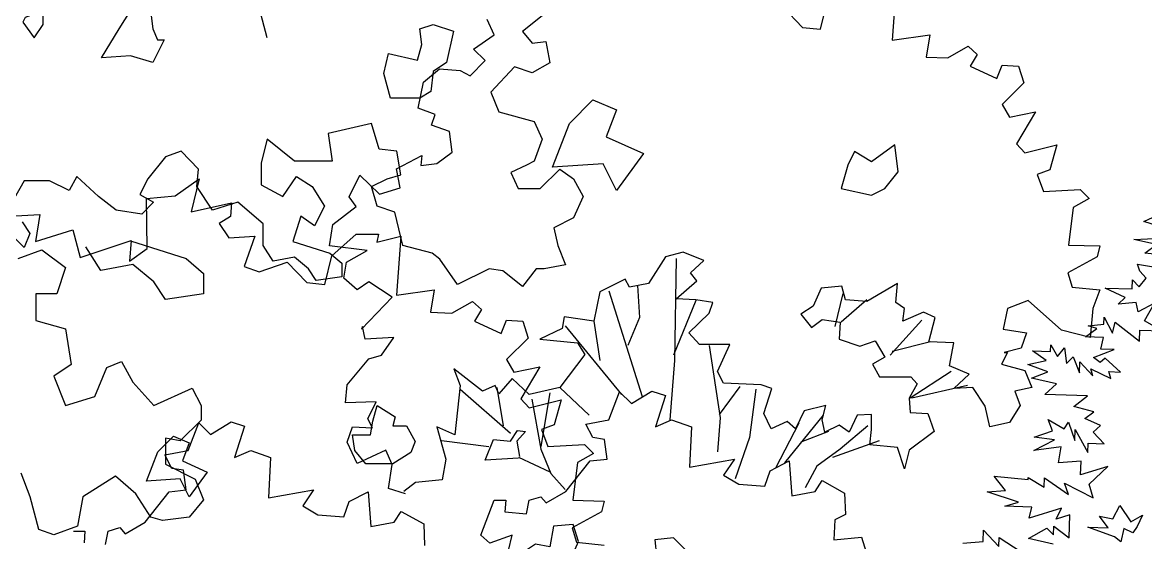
# Model space of a CAD drawing. Header units: inches. Extents: x -11 to 128, y 7 to 56.
# Drawn here: x 38.478 to 39.072, y 22.999 to 23.274 of the extents above; entities that cross this region are included whole.
import ezdxf

# ---------------------------------------------------------------- set-up
doc = ezdxf.new("R2010")
doc.units = ezdxf.units.IN
doc.header["$MEASUREMENT"] = 0
doc.layers.add('CAY', color=94, linetype='Continuous')
doc.layers.add('CAY-3', color=61, linetype='Continuous')
picture_1 = doc.add_image_def('image1.jpg', size_in_pixel=(1680, 1093))

# ---------------------------------------------------------------- blocks, each defined once
blk = doc.blocks.new('A$C76451831')
at = {"layer": 'CAY'}
for points in [[(4326.7, 2161.8), (4368.9, 2163.9), (4363.7, 2132.3), (4408, 2146), (4416.4, 2113.3), (4476.5, 2133.3), (4474.4, 2109.1), (4495.5, 2123.9), (4494.4, 2182.9), (4528.2, 2186.1), (4556.7, 2206.1), (4547.2, 2167.1), (4594.6, 2177.6), (4593.6, 2161.8), (4579.9, 2153.4), (4591.5, 2136.5), (4622.1, 2138.6), (4609.4, 2102.8), (4627.3, 2096.4), (4660, 2108), (4683.2, 2083.8), (4704.3, 2081.7), (4712.8, 2115.4), (4741.2, 2140.7), (4767.6, 2140.7), (4765.5, 2131.2), (4794, 2138.6), (4788.7, 2069), (4833, 2075.3), (4828.8, 2049), (4854.1, 2047.9), (4878.3, 2061.6), (4888.9, 2052.1), (4880.5, 2038.4), (4912.1, 2023.7), (4918.4, 2039.5), (4937.4, 2038.4), (4943.7, 2018.4), (4918.4, 1993.1), (4926.9, 1978.3), (4957.4, 1984.6), (4935.3, 1946.7), (4944.8, 1936.1), (4982.8, 1945.6), (4974.3, 1916.1), (4959.6, 1910.8), (4966.9, 1890.8), (5010.2, 1892.9), (5020.7, 1882.3), (5001.7, 1871.8), (4996.5, 1827.5), (5033.4, 1826.4), (5030.2, 1813.8), (4995.4, 1794.8), (5000.7, 1777.9), (5033.4, 1774.7)], [(530, 749.3), (509.9, 755.6), (514.2, 784.1), (506.8, 800.9), (473, 785.1), (461.4, 810.4), (467.7, 828.4), (490.9, 827.3), (485.7, 837.9), (495.2, 857.9), (459.3, 856.8), (461.4, 877.9), (486.7, 908.5), (501.5, 912.7), (516.3, 933.8), (482.5, 931.7), (479.3, 946.5), (478.3, 943.3), (514.2, 981.3), (486.7, 999.2), (473, 989.7), (457.2, 1003.4), (460.4, 1022.4), (484.6, 1036.1), (440.3, 1041.4), (444.5, 1066.7), (472, 1087.8), (463.5, 1099.4), (476.2, 1124.7), (499.4, 1102.6), (523.6, 1110), (519.4, 1132.1), (549, 1147.9), (547.9, 1136.3), (566.9, 1138.4), (584.8, 1152.1), (581.7, 1176.4), (560.6, 1183.8), (564.8, 1196.4), (544.7, 1203.8), (551.1, 1234.4), (570.1, 1250.2), (594.3, 1248.1), (605.9, 1241.8), (623.8, 1259.7), (610.1, 1273.4), (634.4, 1290.3), (625.9, 1308.2)], [(974, 1323), (997.2, 1298.7), (1018.3, 1296.6), (1026.7, 1330.4)], [(1107.9, 1353.6), (1102.7, 1284), (1147, 1290.3), (1142.7, 1263.9), (1168.1, 1262.9), (1192.3, 1276.6), (1202.9, 1267.1), (1194.4, 1253.4), (1226.1, 1238.6), (1232.4, 1254.5), (1251.4, 1253.4), (1257.7, 1233.4), (1232.4, 1208), (1240.8, 1193.3), (1271.4, 1199.6), (1249.3, 1161.6), (1258.8, 1151.1), (1296.7, 1160.6), (1288.3, 1131.1), (1273.5, 1125.8), (1280.9, 1105.7), (1324.2, 1107.9), (1334.7, 1097.3), (1315.7, 1086.8), (1310.4, 1042.5), (1347.4, 1041.4), (1344.2, 1028.7), (1309.4, 1009.8), (1314.7, 992.9), (1347.4, 989.7), (1338.9, 967.6), (1335.8, 933.8), (1302, 942.3), (1263, 977.1), (1238.7, 967.6), (1233.4, 943.3), (1260.9, 939.1), (1254.5, 921.2), (1234.5, 915.9), (1238.7, 915.9), (1231.3, 902.2), (1258.8, 894.8), (1267.2, 874.8), (1247.2, 870.5), (1253.5, 853.7)], [(1185.8, 691.3), (1209.9, 693.2), (1210.4, 706.8), (1228.3, 687.6), (1228.7, 698), (1254.8, 681.2)], [(1292.3, 690.3), (1263.1, 696.8), (1284.8, 709.2), (1292.7, 701.2), (1293, 711.6), (1311.1, 697.8), (1312.1, 724.6), (1296, 719.7), (1301.9, 732.6), (1263.9, 720.8), (1267.1, 733.8), (1235.4, 734.9), (1251.4, 739.8), (1214.7, 752), (1236, 753.5), (1223, 770.3), (1262.8, 766.2), (1262.9, 768.9), (1281.5, 757.4), (1281.9, 768.2), (1310.2, 748.6), (1305.7, 761.9), (1339.5, 744.9), (1334.6, 760.9), (1356.7, 781.5), (1324.6, 771.7), (1325.2, 788), (1298.4, 786.2), (1301.7, 804.7), (1269.4, 800.4), (1293.9, 813.1), (1270, 816.2), (1291.5, 823.6), (1286.5, 837), (1305.2, 825.9), (1310.4, 833.9), (1317.9, 812.3), (1318.3, 825.4), (1333.2, 798.2), (1333.6, 809), (1352.2, 808.4), (1339.5, 822), (1347.9, 829.8), (1329.6, 838.2), (1340.3, 846), (1316.5, 852.2), (1332.8, 864.8), (1282.6, 866.6), (1296.2, 879.2), (1266.9, 885.7), (1286.2, 893.2), (1262.5, 901.7), (1284, 906.4), (1268.1, 917.8), (1289.3, 917.1), (1289.6, 924.8), (1297.3, 911.4), (1305.8, 921.5), (1307.9, 902.9), (1315.9, 910.7), (1323.4, 891.9), (1323.8, 905), (1339.1, 888.6), (1336.7, 896.9), (1360.3, 885.2), (1357.8, 893.4), (1371.4, 892.9), (1353.4, 909.4), (1347.8, 904.2), (1339.8, 909.9), (1364.2, 919.5), (1348.4, 920), (1351.5, 933.5), (1330.3, 934.3), (1343.8, 944.2), (1333.4, 947.3), (1352.1, 949.4), (1352.4, 957.5), (1362.1, 938.6), (1365.3, 951.6), (1394, 929.3), (1394.4, 942.4), (1420.7, 941.5), (1399.8, 953.1), (1411.4, 974), (1392.5, 963.8), (1390.1, 974.8), (1368.8, 972.8), (1377.2, 980.7), (1353.6, 991.9), (1385.3, 990.8), (1385.6, 1001.7), (1393.5, 993.3), (1401.6, 1003.4), (1394.2, 1011.8), (1391.7, 1020.1), (1410.2, 1016.7)], [(1437.3, 1028.9), (1400.3, 1032.9), (1413.8, 1043.3), (1387.3, 1049.2), (1419.5, 1050.8)], [(1417.3, 1064.5), (1398.9, 1070.1), (1415, 1077.7)], [(1253.5, 853.7), (1240.8, 833.6), (1217.6, 828.4), (1212.4, 852.6), (1197.6, 874.8), (1175.4, 873.7), (1193.4, 890.6), (1170.2, 900.1), (1175.4, 927.5), (1145.9, 928.6), (1153.3, 957), (1139.6, 963.4), (1115.3, 952.8), (1117.4, 967.6), (1106.9, 975), (1109, 997.1), (1073.1, 976), (1047.8, 978.1), (1043.6, 993.9), (1019.3, 991.8), (1009.9, 970.7), (995.1, 961.2), (1007.7, 945.4), (1020.4, 954.9), (1041.5, 951.8), (1040.4, 931.7), (1064.7, 923.3), (1082.6, 929.6), (1094.2, 910.6), (1079.5, 902.2), (1087.9, 887.4), (1124.8, 887.4), (1132.2, 879), (1122.7, 862.1), (1123.8, 845.2), (1144.9, 844.2), (1152.2, 823.1), (1122.7, 800.9), (1117.4, 778.8), (1109, 804.1), (1076.3, 807.3), (1078.4, 825.2), (1078.4, 843.1), (1061.5, 842.1), (1052, 822), (1040.4, 830.5), (1023.6, 822), (1020.4, 836.8), (1024.6, 853.7), (999.3, 847.3), (988.8, 826.2), (979.3, 834.7), (960.3, 826.2), (951.8, 844.2), (961.3, 873.7), (948.7, 877.9), (904.4, 880), (897, 893.7), (911.8, 925.4), (875.9, 925.4), (863.3, 939.1), (887.5, 962.3), (891.7, 975), (871.7, 978.1), (848.5, 979.2), (872.7, 1000.3), (865.4, 1009.8), (881.2, 1024.5), (856.9, 1034), (835.8, 1028.7), (815.8, 997.1), (793.6, 992.9), (788.4, 1002.4), (758.8, 987.6), (751.5, 952.8), (716.7, 958.1), (714.5, 944.4), (688.2, 931.7), (732.5, 927.5), (740.9, 913.8), (711.4, 874.8), (675.5, 866.3), (655.5, 885.3), (639.7, 867.4), (635.4, 876.9), (620.7, 870.5), (586.9, 896.9), (594.3, 876.9), (588, 818.9), (566.9, 828.4), (577.4, 790.4), (573.2, 766.1), (541.6, 763), (527.9, 752.4)], [(848.5, 1026.6), (846.4, 906.4), (841.1, 836.8)], [(803.1, 995), (805.2, 957), (791.5, 924.3)], [(769.4, 988.7), (808.4, 864.2)], [(1044.7, 985.5), (1035.2, 946.5)], [(871.7, 977.1), (845.3, 912.7)], [(1073.1, 978.1), (1042.6, 951.8)], [(751.5, 952.8), (758.8, 906.4)], [(1137.5, 953.9), (1100.6, 912.7)], [(717.7, 947.5), (784.2, 866.3)], [(1148, 928.6), (1102.7, 917)], [(887.5, 924.3), (900.2, 838.9), (897, 798.8)], [(1172.3, 893.7), (1123.8, 862.1)], [(594.3, 872.7), (653.4, 821)], [(637.6, 874.8), (644.9, 829.4)], [(711.4, 874.8), (746.2, 842.1)], [(923.4, 875.8), (899.1, 843.1)], [(942.4, 872.7), (935, 815.7), (918.1, 767.2)], [(1191.3, 876.9), (1125.9, 862.1)], [(634.4, 741.9), (648.1, 741.9), (647, 728.2), (672.4, 726.1), (675.5, 741.9), (689.2, 746.1), (695.6, 738.7), (718.8, 752.4), (747.2, 788.3), (767.3, 790.4), (764.1, 813.6), (750.4, 815.7), (742, 831.5), (769.4, 836.8), (782, 869.5), (795.8, 855.8), (820, 870.5), (835.8, 865.3), (824.2, 828.4), (843.2, 836.8), (866.4, 828.4), (864.3, 780.9), (917, 790.4), (904.4, 771.4), (922.3, 760.9), (952.9, 758.7), (959.2, 776.7), (981.4, 788.3), (984.5, 747.1), (1012, 752.4), (1020.4, 765.1), (1046.8, 750.3), (1047.8, 725), (1035.2, 718.7), (1034.1, 695.5), (1066.8, 698.6), (1074.2, 674.4)], [(859, 683.9), (845.3, 697.6), (823.2, 695.5), (825.3, 676.5)], [(678.7, 861.1), (689.2, 802), (700.8, 773.5), (717.7, 754.5)], [(699.8, 868.4), (689.2, 805.2)], [(1021.5, 842.1), (976.1, 786.2)], [(662.9, 791.4), (623.8, 789.3), (633.3, 813.6), (653.4, 811.5), (661.8, 824.1), (671.3, 823.1), (660.8, 811.5), (663.9, 793.6)], [(993, 832.6), (965.6, 779.8)], [(1027.8, 823.1), (995.1, 810.4)], [(1074.2, 829.4), (1041.5, 802), (1014.1, 782), (1000.4, 756.6)], [(572.2, 812.5), (628.1, 805.2)], [(1033.1, 792.5), (1087.9, 812.5)], [(662.9, 792.5), (699.8, 775.6)], [(720.9, 623.7), (720.9, 624.8), (700.8, 659.6), (723, 669.1), (733.5, 693.4), (727.2, 713.4), (704, 711.3), (699.8, 687), (682.9, 690.2), (663.9, 677.5), (651.3, 682.8), (655.5, 700.7), (629.1, 691.2), (618.6, 700.7), (634.4, 741.9)]]:
    blk.add_lwpolyline(points, dxfattribs=at)
for points in [[(4784.5, 1915.2), (4800.4, 1915.2), (4810.9, 1896.7), (4805.6, 1883.5), (4784.5, 1870.3), (4752.8, 1870.3), (4739.6, 1886.1), (4737, 1904.6), (4758.1, 1904.6), (4760.8, 1920.5), (4766, 1939), (4787.2, 1925.7)], [(4507.9, 1884.3), (4526.4, 1902.8), (4544.9, 1894.9), (4536.9, 1873.7), (4566, 1860.5), (4544.9, 1831.5), (4534.3, 1852.6), (4494.7, 1850)], [(722.8, 1185.8), (750.5, 1213.5), (778.2, 1201.7), (766.3, 1170), (809.9, 1150.2), (778.2, 1106.6), (762.4, 1138.3), (703, 1134.3)], [(1109.9, 1128.8), (1106, 1160.5), (1078.3, 1140.7), (1058.5, 1152.6), (1050.5, 1136.7), (1042.6, 1109), (1078.3, 1101.1), (1094.1, 1109)], [(1364.6, 698.7), (1332.9, 710.2), (1356.9, 709.4), (1346.9, 723.3), (1362.7, 720.1), (1370.9, 735.6), (1383.8, 716.6), (1397.3, 724.3), (1391.3, 710.9), (1386.1, 703.4), (1375.4, 708.7), (1372.1, 693)]]:
    blk.add_lwpolyline(points, close=True, dxfattribs=at)
at = {"layer": 'CAY-3'}
for p, q in [((6577.4, 899), (6564.2, 949.2)), ((6284.2, 639.1), (6312, 649.2)), ((6312, 649.2), (6339.7, 628.5)), ((6381.5, 625), (6363.8, 652.7)), ((6416.3, 659.8), (6481.8, 639.1)), ((6481.8, 639.1), (6502.4, 621.4)), ((6339.7, 628.5), (6329.6, 597.3)), ((6419.3, 632.1), (6381.5, 625)), ((6444, 611.4), (6419.3, 632.1)), ((6502.4, 621.4), (6502.4, 597.3)), ((6457.6, 590.8), (6444, 611.4)), ((6304.9, 597.3), (6304.9, 566)), ((6329.6, 597.3), (6304.9, 597.3)), ((6502.4, 597.3), (6457.6, 590.8)), ((6304.9, 566), (6339.7, 556)), ((6339.7, 556), (6346.7, 514.1)), ((6388.6, 510.6), (6405.7, 517.6)), ((6405.7, 517.6), (6419.3, 493.4)), ((6346.7, 514.1), (6326.1, 500.5)), ((6374.5, 476.3), (6388.6, 510.6)), ((6326.1, 500.5), (6339.7, 465.7)), ((6419.3, 493.4), (6444, 465.7)), ((6339.7, 465.7), (6374.5, 476.3)), ((6444, 465.7), (6488.8, 486.4)), ((6488.8, 486.4), (6499.5, 465.7)), ((6499.5, 465.7), (6499.5, 448.6)), ((6499.5, 448.6), (6474.7, 424.4)), ((6457.6, 427.4), (6457.6, 396.7)), ((6474.7, 424.4), (6457.6, 427.4)), ((6457.6, 396.7), (6492.4, 379)), ((6298.4, 358.4), (6287.8, 386.1)), ((6398.6, 382.6), (6360.3, 358.4)), ((6422.8, 361.9), (6398.6, 382.6)), ((6492.4, 379), (6502.4, 354.8)), ((6308.4, 320), (6298.4, 358.4)), ((6360.3, 358.4), (6353.8, 323.6)), ((6440.5, 334.2), (6422.8, 361.9)), ((6502.4, 354.8), (6485.3, 334.2)), ((6454.1, 330.6), (6440.5, 334.2)), ((6485.3, 334.2), (6454.1, 330.6)), ((6326.1, 313.5), (6308.4, 320)), ((6353.8, 323.6), (6326.1, 313.5))]:
    blk.add_line(p, q, dxfattribs=at)
for points in [[(6900.9, 924.9), (6877.7, 906.4), (6889.1, 892.7), (6905.2, 894.6), (6909.9, 869.5), (6889.1, 857.7), (6868.2, 864.7), (6840.7, 834.9), (6849.8, 811.7), (6891.4, 800.2), (6900.9, 779.4), (6891.4, 753.8), (6882.4, 749.1), (6863.9, 740.1), (6872.9, 721.6), (6898.5, 721.6), (6921.7, 744.4), (6937.8, 733), (6949.2, 712.2), (6937.8, 687), (6914.6, 675.2), (6919.3, 654.4), (6928.4, 631.5), (6903.2, 626.8), (6893.8, 626.8), (6877.7, 606), (6854.5, 624.5), (6838.4, 626.8), (6801.4, 608.3), (6780.6, 638.2), (6771.5, 645.3), (6736.9, 654.4), (6727.5, 693.7), (6706.7, 700.8), (6700, 724), (6718.5, 733), (6734.6, 737.7), (6729.9, 765.3), (6709, 767.6), (6700, 797.9), (6648.9, 786.1), (6653.6, 753.8), (6609.6, 753.8), (6577.4, 779.4), (6570.3, 751.5), (6570.3, 725.9), (6595.8, 712.2), (6611.9, 735.4), (6630.4, 724), (6644.6, 700.8), (6632.8, 677.6), (6616.7, 689), (6607.6, 659.1), (6651.2, 645.3), (6665, 633.5), (6665, 617.4), (6635.1, 613.1), (6626.1, 626.8), (6609.6, 640.6), (6584.4, 635.9), (6572.6, 654.4), (6572.6, 679.9), (6542.8, 705.5), (6512.9, 696), (6494.4, 724), (6496.4, 744.4), (6475.9, 765.3), (6457.5, 758.6), (6436.6, 733), (6427.2, 714.5), (6443.3, 705.5), (6429.6, 691.3), (6399.7, 696), (6378.8, 712.2), (6353.3, 735.4), (6344.3, 719.2), (6321.1, 730.6), (6291.2, 730.6), (6279.4, 709.8)], [(6288.8, 682.3), (6297.9, 668.5), (6291.2, 652), (6279.4, 663.8)], [(138.9, 705.6), (152.6, 705.6), (151.5, 691.9)], [(176.9, 689.8), (180, 705.6), (193.7, 709.9), (200.1, 702.5), (223.3, 716.2), (251.7, 752), (271.8, 754.2), (268.6, 777.4), (254.9, 779.5), (246.5, 795.3), (273.9, 800.6), (286.5, 833.3), (300.3, 819.5), (324.5, 834.3), (340.3, 829), (328.7, 792.1), (347.7, 800.6), (370.9, 792.1), (368.8, 744.7), (421.5, 754.2), (408.9, 735.2), (426.8, 724.6), (457.4, 722.5), (463.7, 740.4), (485.9, 752), (489, 710.9), (516.5, 716.2), (524.9, 728.8), (551.3, 714.1), (552.3, 688.8)]]:
    blk.add_lwpolyline(points, dxfattribs=at)
for points in [[(6292.4, 922.8), (6289.7, 917.5), (6302.9, 899), (6313.5, 914.8), (6313.5, 930.7)], [(6403.2, 909.6), (6416.4, 930.7), (6440.2, 928), (6442.8, 909.6), (6448.1, 896.4), (6456, 896.4), (6442.8, 870), (6416.4, 877.9), (6382.1, 875.2)], [(6714.6, 856.8), (6719.9, 880.5), (6754.2, 872.6), (6759.5, 891.1), (6756.9, 909.6), (6772.7, 914.8), (6796.5, 906.9), (6788.5, 870), (6772.7, 859.4), (6770.1, 835.6), (6756.9, 827.7), (6722.6, 827.7)]]:
    blk.add_lwpolyline(points, close=True, dxfattribs=at)

msp = doc.modelspace()

# ---------------------------------------------------------------- block references
at = {"layer": 'CAY', "xscale": 0.0004489089019145984, "yscale": 0.0004489089019145984, "zscale": 0.0004489089019145984}
for p in [(35.655, 22.86225), (38.44281, 22.68822), (36.52619, 22.20094)]:
    msp.add_blockref('A$C76451831', p, dxfattribs=at)

# ---------------------------------------------------------------- pictures from other files: only their frames are drawn
image = msp.add_image(picture_1, insert=(12.49661, 7.37723), size_in_units=(74.4025, 48.40591))
image.dxf.flags = 6

doc.saveas('drawing.dxf')
